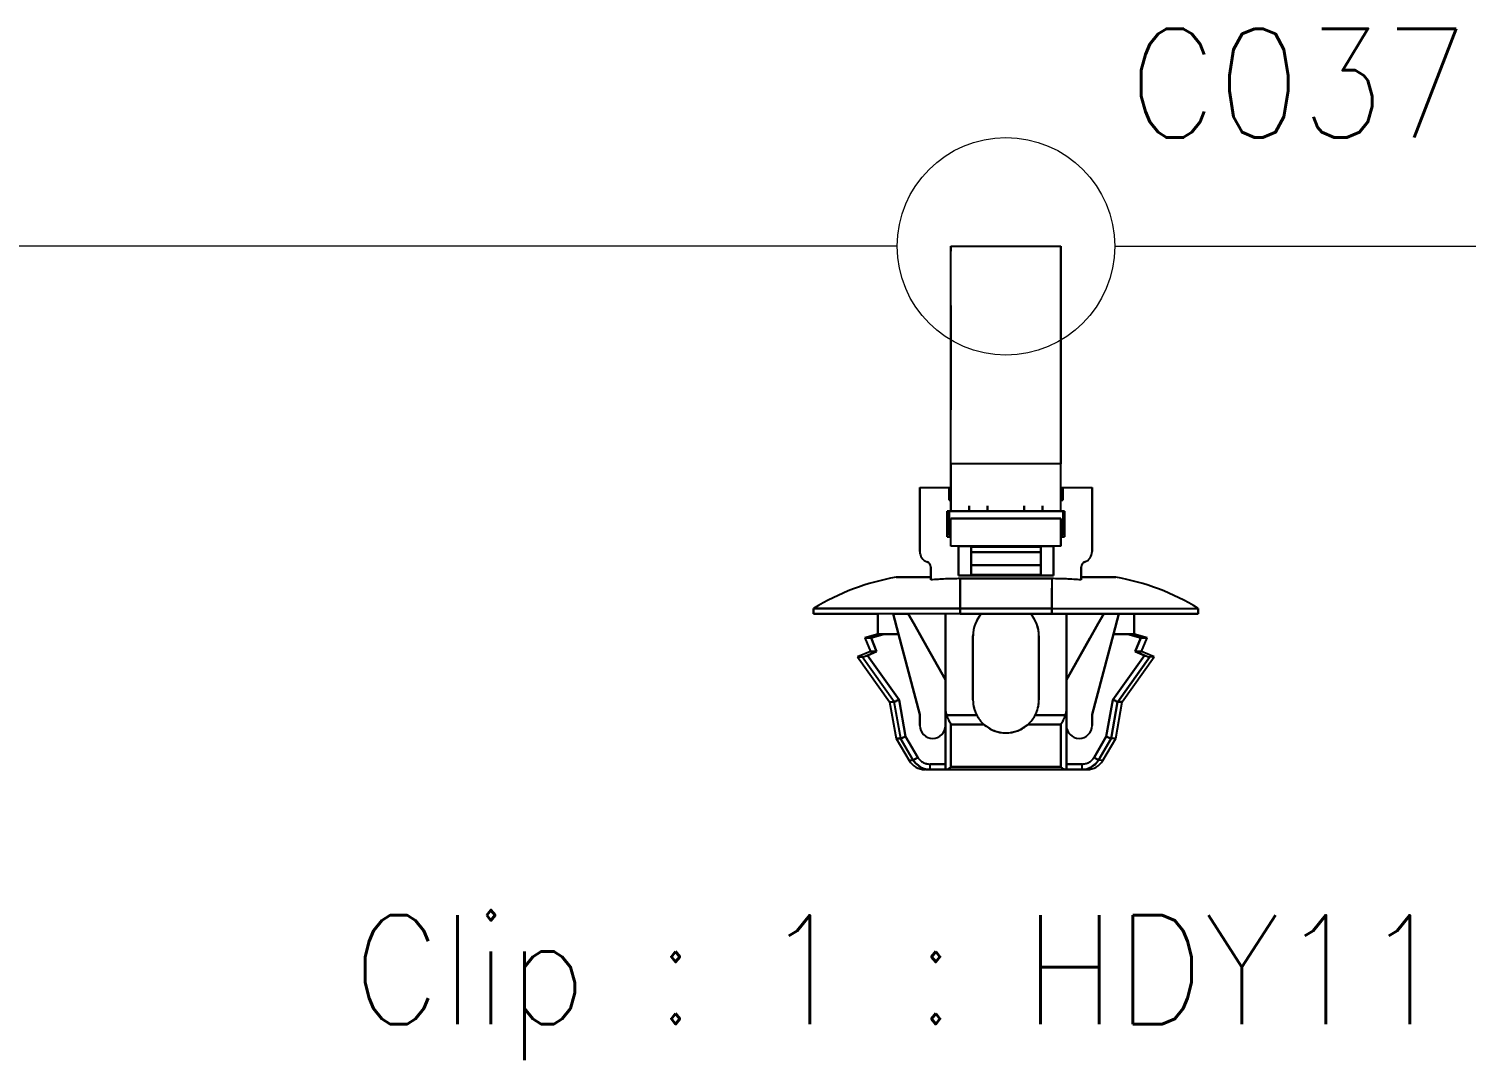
# Model space of a CAD drawing. Header units: inches. Extents: x 47316 to 59086, y 3141 to 11743.
# Drawn here: x 54244.15 to 54277.19, y 10113.9 to 10137.61 of the extents above; entities that cross this region are included whole.
import ezdxf

# ---------------------------------------------------------------- set-up
doc = ezdxf.new("R2010")
doc.units = ezdxf.units.IN
doc.header["$MEASUREMENT"] = 0
doc.styles.get("Standard").update_dxf_attribs({"font": ''})
doc.styles.get('Standard').set_extended_font_data('SimSun')
doc.linetypes.add('_VH_FELT_TAPE', pattern='A,0.4,-0.7,["FELT",Standard,S=0.3,R=0,X=-0.5,Y=-0.15],-0.7', length=1.8)

msp = doc.modelspace()

# ---------------------------------------------------------------- linework, layer by layer
at = {"color": 0, "linetype": '_VH_FELT_TAPE', "lineweight": 15, "ltscale": 5}
for p, q in [((54264.11, 10132.61), (54204.432, 10132.61)), ((54269.11, 10132.61), (54294.048, 10132.61))]:
    msp.add_line(p, q, dxfattribs=at)
at = {"color": 7, "ltscale": 0.378893}
msp.add_line((54265.347, 10127.61), (54265.347, 10132.61), dxfattribs=at)
at = {"color": 7, "ltscale": 0.15}
for p, q in [((54265.347, 10132.61), (54267.873, 10132.61)), ((54267.873, 10127.61), (54265.347, 10127.61)), ((54267.873, 10127.61), (54265.347, 10127.61)), ((54265.347, 10126.351), (54267.873, 10126.351)), ((54267.873, 10126.351), (54265.347, 10126.351)), ((54267.873, 10125.719), (54265.347, 10125.719)), ((54267.873, 10125.719), (54265.347, 10125.719)), ((54265.347, 10120.647), (54267.873, 10120.647)), ((54267.873, 10120.647), (54265.347, 10120.647))]:
    msp.add_line(p, q, dxfattribs=at)
at = {"color": 7, "ltscale": 0.0272}
msp.add_line((54265.347, 10132.496), (54265.347, 10132.61), dxfattribs=at)
at = {"color": 7, "ltscale": 0.37888}
msp.add_line((54265.347, 10127.61), (54265.347, 10132.61), dxfattribs=at)
at = {"color": 7, "ltscale": 0.027199}
msp.add_line((54265.347, 10132.61), (54265.347, 10132.497), dxfattribs=at)
at = {"color": 7, "ltscale": 0.378897}
msp.add_line((54267.873, 10132.61), (54267.873, 10127.61), dxfattribs=at)
at = {"color": 7, "ltscale": 0.215019}
msp.add_line((54267.873, 10129.173), (54267.873, 10132.61), dxfattribs=at)
at = {"color": 7, "ltscale": 0.315749}
msp.add_line((54267.873, 10132.61), (54267.873, 10128.042), dxfattribs=at)
at = {"color": 7, "ltscale": 0.378905}
msp.add_line((54267.873, 10127.61), (54267.873, 10132.61), dxfattribs=at)
at = {"color": 7, "ltscale": 0.315758}
msp.add_line((54267.873, 10132.61), (54267.873, 10128.042), dxfattribs=at)
at = {"color": 7, "ltscale": 0.179182}
msp.add_line((54267.873, 10129.345), (54267.873, 10132.362), dxfattribs=at)
at = {"color": 7, "ltscale": 0.142589}
msp.add_line((54265.347, 10131.251), (54265.347, 10128.849), dxfattribs=at)
at = {"color": 7, "ltscale": 0.142593}
msp.add_line((54265.347, 10128.849), (54265.347, 10131.25), dxfattribs=at)
at = {"color": 7, "ltscale": 0.026669}
for p, q in [((54267.873, 10129.345), (54267.873, 10128.896)), ((54267.873, 10128.896), (54267.873, 10129.345)), ((54267.873, 10129.173), (54267.873, 10128.724))]:
    msp.add_line(p, q, dxfattribs=at)
at = {"color": 7, "ltscale": 0.108633}
msp.add_line((54267.873, 10127.066), (54267.873, 10128.896), dxfattribs=at)
at = {"color": 7, "ltscale": 0.076392}
msp.add_line((54267.873, 10127.609), (54267.873, 10128.896), dxfattribs=at)
at = {"color": 7, "ltscale": 0.098454}
msp.add_line((54267.873, 10127.066), (54267.873, 10128.724), dxfattribs=at)
at = {"color": 7, "ltscale": 0.057913}
msp.add_line((54267.873, 10127.066), (54267.873, 10128.042), dxfattribs=at)
at = {"color": 7, "ltscale": 0.0644}
for p, q in [((54265.347, 10127.61), (54265.347, 10126.525)), ((54265.347, 10126.525), (54265.347, 10127.61)), ((54267.873, 10126.525), (54267.873, 10127.61)), ((54267.873, 10126.525), (54267.873, 10127.61))]:
    msp.add_line(p, q, dxfattribs=at)
at = {"color": 7, "ltscale": 0.039999}
for p, q in [((54264.632, 10127.066), (54265.305, 10127.066)), ((54264.632, 10127.066), (54265.305, 10127.066)), ((54267.915, 10127.066), (54268.589, 10127.066)), ((54267.915, 10127.066), (54268.589, 10127.066))]:
    msp.add_line(p, q, dxfattribs=at)
at = {"color": 7, "ltscale": 0.022501}
for p, q in [((54264.632, 10127.066), (54264.632, 10126.688)), ((54264.632, 10126.688), (54264.632, 10127.066)), ((54268.589, 10127.066), (54268.589, 10126.688)), ((54268.589, 10127.066), (54268.589, 10126.688))]:
    msp.add_line(p, q, dxfattribs=at)
at = {"color": 7, "ltscale": 0.0175}
for p, q in [((54265.305, 10127.066), (54265.305, 10126.772)), ((54265.305, 10126.772), (54265.305, 10127.066)), ((54267.915, 10127.066), (54267.915, 10126.772)), ((54267.915, 10127.066), (54267.915, 10126.772)), ((54267.915, 10126.772), (54267.915, 10127.066))]:
    msp.add_line(p, q, dxfattribs=at)
at = {"color": 7, "ltscale": 0.002499}
for p, q in [((54265.305, 10127.066), (54265.347, 10127.066)), ((54267.873, 10127.066), (54267.915, 10127.066)), ((54265.263, 10126.519), (54265.305, 10126.519)), ((54265.305, 10126.519), (54265.263, 10126.519)), ((54265.305, 10126.519), (54265.263, 10126.519)), ((54265.347, 10126.772), (54265.305, 10126.772)), ((54265.305, 10126.772), (54265.347, 10126.772)), ((54267.915, 10126.772), (54267.873, 10126.772)), ((54267.873, 10126.772), (54267.915, 10126.772)), ((54267.957, 10126.519), (54267.915, 10126.519)), ((54267.957, 10126.519), (54267.915, 10126.519)), ((54265.347, 10125.972), (54265.305, 10125.972)), ((54265.305, 10125.972), (54265.347, 10125.972)), ((54265.347, 10125.972), (54265.305, 10125.972)), ((54267.915, 10125.972), (54267.873, 10125.972)), ((54267.873, 10125.972), (54267.915, 10125.972)), ((54267.915, 10125.972), (54267.873, 10125.972))]:
    msp.add_line(p, q, dxfattribs=at)
at = {"color": 7, "ltscale": 2.6e-05}
for p, q in [((54265.305, 10127.066), (54265.305, 10127.066)), ((54267.915, 10127.066), (54267.915, 10127.066))]:
    msp.add_line(p, q, dxfattribs=at)
at = {"color": 7, "ltscale": 0.025}
for p, q in [((54268.589, 10126.645), (54268.589, 10127.066)), ((54265.768, 10126.525), (54266.189, 10126.525)), ((54265.768, 10126.525), (54266.189, 10126.525)), ((54267.031, 10126.525), (54267.452, 10126.525)), ((54267.031, 10126.525), (54267.452, 10126.525)), ((54267.031, 10126.519), (54267.452, 10126.519))]:
    msp.add_line(p, q, dxfattribs=at)
at = {"color": 7, "ltscale": 0.064999}
for p, q in [((54264.632, 10126.688), (54264.632, 10125.593)), ((54264.632, 10125.593), (54264.632, 10126.688)), ((54268.589, 10126.688), (54268.589, 10125.593)), ((54268.589, 10126.688), (54268.589, 10125.593))]:
    msp.add_line(p, q, dxfattribs=at)
at = {"color": 7, "ltscale": 0.035001}
for p, q in [((54265.263, 10125.93), (54265.263, 10126.519)), ((54265.263, 10125.93), (54265.263, 10126.519)), ((54265.263, 10126.519), (54265.263, 10125.93)), ((54267.957, 10126.519), (54267.957, 10125.93)), ((54267.957, 10125.93), (54267.957, 10126.519)), ((54267.663, 10124.162), (54267.663, 10124.751)), ((54267.663, 10124.162), (54267.663, 10124.751))]:
    msp.add_line(p, q, dxfattribs=at)
at = {"color": 7, "ltscale": 0.032501}
for p, q in [((54265.305, 10126.519), (54265.305, 10125.972)), ((54265.305, 10125.972), (54265.305, 10126.519)), ((54267.915, 10126.519), (54267.915, 10125.972)), ((54267.915, 10126.519), (54267.915, 10125.972))]:
    msp.add_line(p, q, dxfattribs=at)
at = {"color": 7, "ltscale": 0.154999}
for p, q in [((54267.915, 10126.519), (54265.305, 10126.519)), ((54265.305, 10126.519), (54267.915, 10126.519))]:
    msp.add_line(p, q, dxfattribs=at)
at = {"color": 7, "ltscale": 0.0075}
for p, q in [((54265.768, 10126.645), (54265.768, 10126.519)), ((54265.768, 10126.519), (54265.768, 10126.645)), ((54266.189, 10126.519), (54266.189, 10126.645)), ((54266.189, 10126.645), (54266.189, 10126.519)), ((54267.031, 10126.645), (54267.031, 10126.519)), ((54267.031, 10126.519), (54267.031, 10126.645)), ((54267.452, 10126.519), (54267.452, 10126.645)), ((54267.452, 10126.645), (54267.452, 10126.519)), ((54262.19, 10124.288), (54262.19, 10124.162)), ((54262.19, 10124.162), (54262.19, 10124.288)), ((54265.558, 10124.162), (54265.558, 10124.288)), ((54265.558, 10124.288), (54265.558, 10124.162)), ((54267.663, 10124.288), (54267.663, 10124.162)), ((54267.663, 10124.162), (54267.663, 10124.288)), ((54271.031, 10124.288), (54271.031, 10124.162)), ((54271.031, 10124.162), (54271.031, 10124.288)), ((54264.868, 10120.583), (54264.868, 10120.709)), ((54264.868, 10120.583), (54264.868, 10120.709)), ((54267.999, 10120.583), (54267.999, 10120.709)), ((54268.352, 10120.709), (54268.352, 10120.583)), ((54268.352, 10120.709), (54268.352, 10120.583))]:
    msp.add_line(p, q, dxfattribs=at)
at = {"color": 7, "ltscale": 0.000368}
msp.add_line((54265.768, 10126.525), (54265.768, 10126.519), dxfattribs=at)
at = {"color": 7, "ltscale": 0.023056}
msp.add_line((54265.801, 10126.519), (54266.189, 10126.519), dxfattribs=at)
at = {"color": 7, "ltscale": 0.000322}
msp.add_line((54267.031, 10126.519), (54267.031, 10126.525), dxfattribs=at)
at = {"color": 7, "ltscale": 0.021939}
msp.add_line((54267.915, 10126.519), (54267.915, 10126.15), dxfattribs=at)
at = {"color": 7, "ltscale": 0.000629}
msp.add_line((54267.947, 10126.519), (54267.957, 10126.519), dxfattribs=at)
at = {"color": 7, "ltscale": 0.0625}
msp.add_line((54268.589, 10125.593), (54268.589, 10126.645), dxfattribs=at)
at = {"color": 7, "ltscale": 0.0375}
for p, q in [((54265.347, 10125.719), (54265.347, 10126.351)), ((54265.347, 10125.719), (54265.347, 10126.351)), ((54267.873, 10126.351), (54267.873, 10125.719)), ((54267.873, 10125.719), (54267.873, 10126.351))]:
    msp.add_line(p, q, dxfattribs=at)
at = {"color": 7, "ltscale": 0.004999}
for p, q in [((54265.347, 10125.93), (54265.263, 10125.93)), ((54265.263, 10125.93), (54265.347, 10125.93)), ((54267.957, 10125.93), (54267.873, 10125.93)), ((54267.873, 10125.93), (54267.957, 10125.93))]:
    msp.add_line(p, q, dxfattribs=at)
at = {"color": 7, "ltscale": 0.002502}
msp.add_line((54267.873, 10125.93), (54267.873, 10125.972), dxfattribs=at)
at = {"color": 7, "ltscale": 0.010562}
msp.add_line((54267.915, 10125.972), (54267.915, 10126.15), dxfattribs=at)
at = {"color": 7, "ltscale": 0.040002}
for p, q in [((54265.516, 10125.046), (54265.516, 10125.719)), ((54265.516, 10125.046), (54265.516, 10125.719)), ((54265.516, 10125.719), (54265.516, 10125.046)), ((54267.705, 10125.719), (54267.705, 10125.046)), ((54267.705, 10125.046), (54267.705, 10125.719))]:
    msp.add_line(p, q, dxfattribs=at)
at = {"color": 7, "ltscale": 0.017502}
for p, q in [((54265.516, 10125.719), (54265.81, 10125.719)), ((54267.41, 10125.719), (54267.705, 10125.719))]:
    msp.add_line(p, q, dxfattribs=at)
at = {"color": 7, "ltscale": 0.00087}
for p, q in [((54265.81, 10125.705), (54265.81, 10125.719)), ((54265.81, 10125.719), (54265.81, 10125.705)), ((54267.41, 10125.705), (54267.41, 10125.719)), ((54267.41, 10125.719), (54267.41, 10125.705))]:
    msp.add_line(p, q, dxfattribs=at)
at = {"color": 7, "ltscale": 0.095001}
for p, q in [((54267.41, 10125.705), (54265.81, 10125.705)), ((54265.81, 10125.705), (54267.41, 10125.705)), ((54267.41, 10125.579), (54265.81, 10125.579)), ((54265.81, 10125.579), (54267.41, 10125.579)), ((54265.81, 10125.279), (54267.41, 10125.279)), ((54267.41, 10125.279), (54265.81, 10125.279)), ((54265.81, 10125.07), (54267.41, 10125.07))]:
    msp.add_line(p, q, dxfattribs=at)
at = {"color": 7, "ltscale": 0.007443}
for p, q in [((54265.81, 10125.579), (54265.81, 10125.705)), ((54265.81, 10125.705), (54265.81, 10125.579)), ((54267.41, 10125.579), (54267.41, 10125.705)), ((54267.41, 10125.705), (54267.41, 10125.579))]:
    msp.add_line(p, q, dxfattribs=at)
at = {"color": 7, "ltscale": 0.017839}
for p, q in [((54265.81, 10125.279), (54265.81, 10125.579)), ((54265.81, 10125.579), (54265.81, 10125.279)), ((54267.41, 10125.279), (54267.41, 10125.579)), ((54267.41, 10125.579), (54267.41, 10125.279))]:
    msp.add_line(p, q, dxfattribs=at)
at = {"color": 7, "ltscale": 0.023952}
msp.add_line((54267.41, 10125.316), (54267.41, 10125.719), dxfattribs=at)
at = {"color": 7, "ltscale": 0.017476}
for p, q in [((54264.884, 10125.236), (54264.884, 10124.941)), ((54268.336, 10125.236), (54268.336, 10124.941))]:
    msp.add_line(p, q, dxfattribs=at)
at = {"color": 7, "ltscale": 0.017471}
for p, q in [((54264.884, 10124.941), (54264.884, 10125.236)), ((54268.336, 10124.941), (54268.336, 10125.236))]:
    msp.add_line(p, q, dxfattribs=at)
at = {"color": 7, "ltscale": 0.012407}
for p, q in [((54265.81, 10125.07), (54265.81, 10125.279)), ((54267.41, 10125.07), (54267.41, 10125.279))]:
    msp.add_line(p, q, dxfattribs=at)
at = {"color": 7, "ltscale": 0.013841}
for p, q in [((54265.81, 10125.279), (54265.81, 10125.046)), ((54267.41, 10125.046), (54267.41, 10125.279))]:
    msp.add_line(p, q, dxfattribs=at)
at = {"color": 7, "ltscale": 0.014789}
msp.add_line((54267.41, 10125.295), (54267.41, 10125.046), dxfattribs=at)
at = {"color": 7, "ltscale": 0.013786}
msp.add_line((54268.336, 10125.004), (54268.336, 10125.236), dxfattribs=at)
at = {"color": 7, "ltscale": 0.047501}
for p, q in [((54264.884, 10125.004), (54264.084, 10125.004)), ((54264.084, 10125.004), (54264.884, 10125.004)), ((54269.136, 10125.004), (54268.336, 10125.004)), ((54268.336, 10125.004), (54269.136, 10125.004))]:
    msp.add_line(p, q, dxfattribs=at)
at = {"color": 7, "ltscale": 0.00369}
for p, q in [((54264.884, 10125.004), (54264.884, 10124.941)), ((54268.336, 10124.941), (54268.336, 10125.004))]:
    msp.add_line(p, q, dxfattribs=at)
at = {"color": 7, "ltscale": 0.129999}
for p, q in [((54267.705, 10125.046), (54265.516, 10125.046)), ((54265.516, 10125.046), (54267.705, 10125.046))]:
    msp.add_line(p, q, dxfattribs=at)
at = {"color": 7, "ltscale": 0.040569}
for p, q in [((54265.558, 10124.288), (54265.558, 10124.971)), ((54267.663, 10124.971), (54267.663, 10124.288))]:
    msp.add_line(p, q, dxfattribs=at)
at = {"color": 7, "ltscale": 0.125}
for p, q in [((54265.558, 10124.971), (54267.663, 10124.971)), ((54267.663, 10124.971), (54265.558, 10124.971)), ((54265.558, 10124.288), (54267.663, 10124.288)), ((54267.663, 10124.288), (54265.558, 10124.288)), ((54265.558, 10124.162), (54267.663, 10124.162)), ((54267.663, 10124.162), (54265.558, 10124.162))]:
    msp.add_line(p, q, dxfattribs=at)
at = {"color": 7, "ltscale": 0.040567}
for p, q in [((54265.558, 10124.971), (54265.558, 10124.288)), ((54267.663, 10124.971), (54267.663, 10124.288))]:
    msp.add_line(p, q, dxfattribs=at)
at = {"color": 7, "ltscale": 0.001447}
msp.add_line((54265.81, 10125.07), (54265.81, 10125.046), dxfattribs=at)
at = {"color": 7, "ltscale": 0.02751}
msp.add_line((54265.558, 10124.288), (54265.558, 10124.751), dxfattribs=at)
msp.add_line((54265.558, 10124.288), (54265.558, 10124.751), dxfattribs=at)
at = {"color": 7, "ltscale": 0.2}
for p, q in [((54262.19, 10124.288), (54265.558, 10124.288)), ((54265.558, 10124.288), (54262.19, 10124.288)), ((54267.663, 10124.288), (54271.031, 10124.288)), ((54267.663, 10124.288), (54271.031, 10124.288)), ((54265.558, 10124.162), (54262.19, 10124.162)), ((54265.558, 10124.162), (54262.19, 10124.162)), ((54267.663, 10124.162), (54271.031, 10124.162)), ((54271.031, 10124.162), (54267.663, 10124.162))]:
    msp.add_line(p, q, dxfattribs=at)
at = {"color": 7, "ltscale": 0.087396}
for p, q in [((54262.19, 10124.162), (54263.662, 10124.162)), ((54262.19, 10124.162), (54263.662, 10124.162)), ((54271.031, 10124.162), (54269.559, 10124.162))]:
    msp.add_line(p, q, dxfattribs=at)
at = {"color": 7, "ltscale": 0.027499}
for p, q in [((54263.663, 10123.698), (54263.663, 10124.162)), ((54263.663, 10124.162), (54263.663, 10123.698)), ((54269.557, 10123.698), (54269.557, 10124.162)), ((54269.557, 10124.162), (54269.557, 10123.698))]:
    msp.add_line(p, q, dxfattribs=at)
at = {"color": 7, "ltscale": 0.020602}
for p, q in [((54264.015, 10124.162), (54264.362, 10124.162)), ((54264.015, 10124.162), (54264.362, 10124.162)), ((54269.205, 10124.162), (54268.858, 10124.162))]:
    msp.add_line(p, q, dxfattribs=at)
at = {"color": 7, "ltscale": 0.028456}
for p, q in [((54264.139, 10123.698), (54264.015, 10124.162)), ((54264.015, 10124.162), (54264.139, 10123.698)), ((54269.082, 10123.698), (54269.205, 10124.162)), ((54269.205, 10124.162), (54269.082, 10123.698))]:
    msp.add_line(p, q, dxfattribs=at)
at = {"color": 7, "ltscale": 0.015242}
for p, q in [((54264.491, 10123.938), (54264.365, 10124.162)), ((54268.856, 10124.162), (54268.73, 10123.938))]:
    msp.add_line(p, q, dxfattribs=at)
at = {"color": 7, "ltscale": 0.015215}
msp.add_line((54264.365, 10124.162), (54264.491, 10123.939), dxfattribs=at)
at = {"color": 7, "ltscale": 0.02701}
msp.add_line((54264.491, 10123.939), (54264.714, 10123.543), dxfattribs=at)
at = {"color": 7, "ltscale": 0.026985}
for p, q in [((54264.714, 10123.543), (54264.491, 10123.938)), ((54268.73, 10123.938), (54268.506, 10123.543))]:
    msp.add_line(p, q, dxfattribs=at)
at = {"color": 7, "ltscale": 0.089999}
for p, q in [((54265.221, 10122.646), (54265.221, 10124.162)), ((54265.221, 10124.162), (54265.221, 10122.646)), ((54267.999, 10124.162), (54267.999, 10122.646)), ((54267.999, 10122.646), (54267.999, 10124.162))]:
    msp.add_line(p, q, dxfattribs=at)
at = {"color": 7, "ltscale": 0.02697}
msp.add_line((54268.506, 10123.543), (54268.729, 10123.938), dxfattribs=at)
at = {"color": 7, "ltscale": 0.015289}
msp.add_line((54268.729, 10123.938), (54268.856, 10124.162), dxfattribs=at)
at = {"color": 7, "ltscale": 0.020749}
msp.add_line((54268.856, 10124.162), (54269.205, 10124.162), dxfattribs=at)
at = {"color": 7, "ltscale": 0.0875}
for p, q in [((54269.557, 10124.162), (54271.031, 10124.162)), ((54265.852, 10123.656), (54265.852, 10122.183)), ((54265.852, 10122.183), (54265.852, 10123.656)), ((54265.852, 10122.183), (54265.852, 10123.656)), ((54267.368, 10122.183), (54267.368, 10123.656)), ((54267.368, 10123.656), (54267.368, 10122.183))]:
    msp.add_line(p, q, dxfattribs=at)
at = {"color": 7, "ltscale": 0.018174}
msp.add_line((54263.663, 10123.698), (54263.369, 10123.614), dxfattribs=at)
at = {"color": 7, "ltscale": 0.000925}
msp.add_line((54263.369, 10123.614), (54263.384, 10123.614), dxfattribs=at)
at = {"color": 7, "ltscale": 0.020195}
for p, q in [((54263.369, 10123.614), (54263.495, 10123.299)), ((54263.511, 10123.614), (54263.637, 10123.299)), ((54263.637, 10123.299), (54263.511, 10123.614)), ((54269.71, 10123.614), (54269.583, 10123.299)), ((54269.583, 10123.299), (54269.71, 10123.614)), ((54269.725, 10123.299), (54269.852, 10123.614))]:
    msp.add_line(p, q, dxfattribs=at)
at = {"color": 7, "ltscale": 0.000912}
for p, q in [((54263.384, 10123.614), (54263.369, 10123.614)), ((54269.725, 10123.299), (54269.71, 10123.299))]:
    msp.add_line(p, q, dxfattribs=at)
at = {"color": 7, "ltscale": 0.002823}
msp.add_line((54263.384, 10123.614), (54263.432, 10123.614), dxfattribs=at)
at = {"color": 7, "ltscale": 0.00282}
for p, q in [((54263.432, 10123.614), (54263.384, 10123.614)), ((54269.71, 10123.299), (54269.662, 10123.299))]:
    msp.add_line(p, q, dxfattribs=at)
at = {"color": 7, "ltscale": 0.004681}
for p, q in [((54263.432, 10123.614), (54263.511, 10123.614)), ((54263.511, 10123.614), (54263.432, 10123.614))]:
    msp.add_line(p, q, dxfattribs=at)
at = {"color": 7, "ltscale": 0.018199}
for p, q in [((54263.805, 10123.698), (54263.511, 10123.614)), ((54263.511, 10123.614), (54263.805, 10123.698)), ((54269.415, 10123.698), (54269.71, 10123.614)), ((54269.71, 10123.614), (54269.415, 10123.698))]:
    msp.add_line(p, q, dxfattribs=at)
at = {"color": 7, "ltscale": 0.00033}
for p, q in [((54263.669, 10123.698), (54263.663, 10123.698)), ((54269.557, 10123.698), (54269.552, 10123.698)), ((54263.495, 10123.299), (54263.501, 10123.299))]:
    msp.add_line(p, q, dxfattribs=at)
at = {"color": 7, "ltscale": 0.008441}
for p, q in [((54263.663, 10123.698), (54263.805, 10123.698)), ((54263.805, 10123.698), (54263.663, 10123.698)), ((54263.495, 10123.298), (54263.637, 10123.299))]:
    msp.add_line(p, q, dxfattribs=at)
at = {"color": 7, "ltscale": 0.008432}
msp.add_line((54263.805, 10123.698), (54263.663, 10123.698), dxfattribs=at)
at = {"color": 7, "ltscale": 0.000342}
for p, q in [((54263.663, 10123.698), (54263.669, 10123.698)), ((54269.551, 10123.698), (54269.557, 10123.698))]:
    msp.add_line(p, q, dxfattribs=at)
at = {"color": 7, "ltscale": 0.000286}
for p, q in [((54263.664, 10123.697), (54263.669, 10123.698)), ((54263.669, 10123.698), (54263.664, 10123.697))]:
    msp.add_line(p, q, dxfattribs=at)
at = {"color": 7, "ltscale": 0.002209}
msp.add_line((54263.706, 10123.698), (54263.669, 10123.698), dxfattribs=at)
at = {"color": 7, "ltscale": 0.003674}
for p, q in [((54263.669, 10123.698), (54263.731, 10123.698)), ((54269.49, 10123.698), (54269.551, 10123.698))]:
    msp.add_line(p, q, dxfattribs=at)
at = {"color": 7, "ltscale": 0.00434}
msp.add_line((54263.731, 10123.698), (54263.804, 10123.698), dxfattribs=at)
at = {"color": 7, "ltscale": 0.019785}
for p, q in [((54264.139, 10123.698), (54263.805, 10123.698)), ((54263.805, 10123.698), (54264.139, 10123.698)), ((54269.082, 10123.698), (54269.415, 10123.698)), ((54269.415, 10123.698), (54269.082, 10123.698))]:
    msp.add_line(p, q, dxfattribs=at)
at = {"color": 7, "ltscale": 0.11383}
for p, q in [((54264.632, 10121.846), (54264.139, 10123.698)), ((54264.139, 10123.698), (54264.632, 10121.846)), ((54268.589, 10121.846), (54269.082, 10123.698)), ((54269.082, 10123.698), (54268.589, 10121.846))]:
    msp.add_line(p, q, dxfattribs=at)
at = {"color": 7, "ltscale": 0.064963}
msp.add_line((54264.683, 10123.599), (54265.221, 10122.646), dxfattribs=at)
at = {"color": 7, "ltscale": 0.061156}
for p, q in [((54265.221, 10122.646), (54264.714, 10123.543)), ((54268.506, 10123.543), (54267.999, 10122.646))]:
    msp.add_line(p, q, dxfattribs=at)
at = {"color": 7, "ltscale": 0.061161}
msp.add_line((54264.714, 10123.543), (54265.221, 10122.646), dxfattribs=at)
at = {"color": 7, "ltscale": 0.065039}
msp.add_line((54267.999, 10122.646), (54268.538, 10123.6), dxfattribs=at)
at = {"color": 7, "ltscale": 0.06116}
msp.add_line((54267.999, 10122.646), (54268.506, 10123.543), dxfattribs=at)
at = {"color": 7, "ltscale": 0.006299}
msp.add_line((54269.415, 10123.698), (54269.521, 10123.698), dxfattribs=at)
at = {"color": 7, "ltscale": 0.006305}
msp.add_line((54269.521, 10123.698), (54269.415, 10123.698), dxfattribs=at)
at = {"color": 7, "ltscale": 0.00329}
msp.add_line((54269.434, 10123.698), (54269.49, 10123.698), dxfattribs=at)
at = {"color": 7, "ltscale": 0.006641}
msp.add_line((54269.557, 10123.698), (54269.445, 10123.698), dxfattribs=at)
at = {"color": 7, "ltscale": 0.001825}
msp.add_line((54269.552, 10123.698), (54269.521, 10123.698), dxfattribs=at)
at = {"color": 7, "ltscale": 0.002142}
msp.add_line((54269.521, 10123.698), (54269.557, 10123.698), dxfattribs=at)
at = {"color": 7, "ltscale": 0.002136}
msp.add_line((54269.557, 10123.698), (54269.521, 10123.698), dxfattribs=at)
at = {"color": 7, "ltscale": 0.018183}
msp.add_line((54269.852, 10123.614), (54269.557, 10123.698), dxfattribs=at)
at = {"color": 7, "ltscale": 0.008438}
msp.add_line((54269.852, 10123.614), (54269.709, 10123.614), dxfattribs=at)
at = {"color": 7, "ltscale": 0.008429}
for p, q in [((54269.71, 10123.614), (54269.852, 10123.614)), ((54263.637, 10123.299), (54263.495, 10123.299))]:
    msp.add_line(p, q, dxfattribs=at)
at = {"color": 7, "ltscale": 0.002185}
msp.add_line((54269.782, 10123.614), (54269.819, 10123.614), dxfattribs=at)
at = {"color": 7, "ltscale": 0.019025}
msp.add_line((54263.495, 10123.298), (54263.2, 10123.172), dxfattribs=at)
at = {"color": 7, "ltscale": 0.013619}
for p, q in [((54263.637, 10123.299), (54263.426, 10123.208)), ((54263.426, 10123.208), (54263.637, 10123.299)), ((54269.583, 10123.299), (54269.794, 10123.208)), ((54269.794, 10123.208), (54269.583, 10123.299))]:
    msp.add_line(p, q, dxfattribs=at)
at = {"color": 7, "ltscale": 0.074459}
for p, q in [((54263.426, 10123.208), (54264.155, 10122.188)), ((54264.155, 10122.188), (54263.426, 10123.208)), ((54269.794, 10123.208), (54269.065, 10122.188)), ((54269.065, 10122.188), (54269.794, 10123.208))]:
    msp.add_line(p, q, dxfattribs=at)
at = {"color": 7, "ltscale": 0.000327}
msp.add_line((54263.5, 10123.298), (54263.495, 10123.298), dxfattribs=at)
at = {"color": 7, "ltscale": 0.001593}
msp.add_line((54263.527, 10123.298), (54263.5, 10123.298), dxfattribs=at)
at = {"color": 7, "ltscale": 0.003809}
msp.add_line((54263.501, 10123.299), (54263.565, 10123.299), dxfattribs=at)
at = {"color": 7, "ltscale": 0.004291}
msp.add_line((54263.565, 10123.299), (54263.637, 10123.299), dxfattribs=at)
at = {"color": 7, "ltscale": 0.040697}
msp.add_line((54267.999, 10122.803), (54267.999, 10123.488), dxfattribs=at)
at = {"color": 7, "ltscale": 0.040701}
msp.add_line((54267.999, 10123.488), (54267.999, 10122.803), dxfattribs=at)
at = {"color": 7, "ltscale": 0.004715}
msp.add_line((54269.583, 10123.299), (54269.663, 10123.298), dxfattribs=at)
at = {"color": 7, "ltscale": 0.004687}
msp.add_line((54269.662, 10123.299), (54269.583, 10123.299), dxfattribs=at)
at = {"color": 7, "ltscale": 0.002832}
msp.add_line((54269.663, 10123.298), (54269.71, 10123.298), dxfattribs=at)
at = {"color": 7, "ltscale": 0.002869}
msp.add_line((54269.671, 10123.299), (54269.72, 10123.299), dxfattribs=at)
at = {"color": 7, "ltscale": 0.002856}
msp.add_line((54269.72, 10123.298), (54269.672, 10123.298), dxfattribs=at)
at = {"color": 7, "ltscale": 0.0009}
msp.add_line((54269.71, 10123.298), (54269.726, 10123.298), dxfattribs=at)
at = {"color": 7, "ltscale": 0.019}
msp.add_line((54270.02, 10123.172), (54269.726, 10123.298), dxfattribs=at)
at = {"color": 7, "ltscale": 0.006177}
msp.add_line((54263.304, 10123.172), (54263.2, 10123.172), dxfattribs=at)
at = {"color": 7, "ltscale": 0.006165}
for p, q in [((54263.2, 10123.172), (54263.304, 10123.172)), ((54263.937, 10122.141), (54264.041, 10122.141)), ((54263.937, 10122.141), (54264.041, 10122.141))]:
    msp.add_line(p, q, dxfattribs=at)
at = {"color": 7, "ltscale": 0.075271}
for p, q in [((54263.2, 10123.172), (54263.937, 10122.141)), ((54264.041, 10122.141), (54263.304, 10123.172)), ((54269.916, 10123.172), (54269.179, 10122.141)), ((54269.179, 10122.141), (54269.916, 10123.172)), ((54269.283, 10122.141), (54270.02, 10123.172))]:
    msp.add_line(p, q, dxfattribs=at)
at = {"color": 7, "ltscale": 0.075264}
msp.add_line((54264.041, 10122.141), (54263.304, 10123.172), dxfattribs=at)
at = {"color": 7, "ltscale": 0.005249}
msp.add_line((54270.004, 10123.172), (54269.915, 10123.172), dxfattribs=at)
at = {"color": 7, "ltscale": 0.005222}
msp.add_line((54270.004, 10123.172), (54269.916, 10123.172), dxfattribs=at)
at = {"color": 7, "ltscale": 0.000903}
msp.add_line((54270.019, 10123.172), (54270.004, 10123.172), dxfattribs=at)
at = {"color": 7, "ltscale": 0.000916}
msp.add_line((54270.019, 10123.172), (54270.004, 10123.172), dxfattribs=at)
at = {"color": 7, "ltscale": 4.3e-05}
msp.add_line((54270.02, 10123.172), (54270.019, 10123.172), dxfattribs=at)
at = {"color": 7, "ltscale": 4.9e-05}
msp.add_line((54270.02, 10123.172), (54270.019, 10123.172), dxfattribs=at)
at = {"color": 7, "ltscale": 0.039936}
for p, q in [((54265.221, 10121.973), (54265.221, 10122.646)), ((54265.221, 10122.646), (54265.221, 10121.973)), ((54267.999, 10122.646), (54267.999, 10121.973)), ((54267.999, 10121.973), (54267.999, 10122.646))]:
    msp.add_line(p, q, dxfattribs=at)
at = {"color": 7, "ltscale": 0.048712}
msp.add_line((54267.999, 10121.826), (54267.999, 10122.646), dxfattribs=at)
at = {"color": 7, "ltscale": 0.05076}
for p, q in [((54263.937, 10122.141), (54264.085, 10121.299)), ((54269.136, 10121.299), (54269.283, 10122.141))]:
    msp.add_line(p, q, dxfattribs=at)
at = {"color": 7, "ltscale": 0.050769}
msp.add_line((54264.191, 10121.299), (54264.041, 10122.141), dxfattribs=at)
at = {"color": 7, "ltscale": 0.002621}
for p, q in [((54264.085, 10122.158), (54264.044, 10122.141)), ((54264.044, 10122.141), (54264.085, 10122.158)), ((54269.176, 10122.141), (54269.136, 10122.158)), ((54269.136, 10122.158), (54269.176, 10122.141))]:
    msp.add_line(p, q, dxfattribs=at)
at = {"color": 7, "ltscale": 0.050773}
for p, q in [((54264.191, 10121.299), (54264.044, 10122.141)), ((54269.176, 10122.141), (54269.029, 10121.299)), ((54269.029, 10121.299), (54269.176, 10122.141))]:
    msp.add_line(p, q, dxfattribs=at)
at = {"color": 7, "ltscale": 0.000205}
for p, q in [((54264.088, 10122.16), (54264.085, 10122.158)), ((54264.085, 10122.158), (54264.088, 10122.16)), ((54269.136, 10122.158), (54269.132, 10122.16)), ((54269.132, 10122.16), (54269.136, 10122.158))]:
    msp.add_line(p, q, dxfattribs=at)
at = {"color": 7, "ltscale": 0.004321}
for p, q in [((54264.155, 10122.188), (54264.088, 10122.16)), ((54264.088, 10122.16), (54264.155, 10122.188)), ((54269.132, 10122.16), (54269.065, 10122.188)), ((54269.065, 10122.188), (54269.132, 10122.16))]:
    msp.add_line(p, q, dxfattribs=at)
at = {"color": 7, "ltscale": 0.051095}
for p, q in [((54264.155, 10122.188), (54264.303, 10121.34)), ((54264.303, 10121.34), (54264.155, 10122.188)), ((54269.065, 10122.188), (54268.917, 10121.34)), ((54268.917, 10121.34), (54269.065, 10122.188))]:
    msp.add_line(p, q, dxfattribs=at)
at = {"color": 7, "ltscale": 0.082565}
for p, q in [((54265.221, 10121.973), (54265.221, 10120.583)), ((54265.221, 10120.583), (54265.221, 10121.973)), ((54267.999, 10120.583), (54267.999, 10121.973)), ((54267.999, 10121.973), (54267.999, 10120.583))]:
    msp.add_line(p, q, dxfattribs=at)
at = {"color": 7, "ltscale": 0.006168}
for p, q in [((54269.179, 10122.141), (54269.283, 10122.141)), ((54269.283, 10122.141), (54269.179, 10122.141))]:
    msp.add_line(p, q, dxfattribs=at)
at = {"color": 7, "ltscale": 0.014999}
for p, q in [((54264.632, 10121.594), (54264.632, 10121.846)), ((54264.632, 10121.594), (54264.632, 10121.846)), ((54264.632, 10121.846), (54264.632, 10121.594)), ((54268.589, 10121.594), (54268.589, 10121.846)), ((54268.589, 10121.846), (54268.589, 10121.594))]:
    msp.add_line(p, q, dxfattribs=at)
at = {"color": 7, "ltscale": 0.041339}
for p, q in [((54265.939, 10121.832), (54265.242, 10121.832)), ((54265.242, 10121.832), (54265.939, 10121.832)), ((54267.978, 10121.832), (54267.282, 10121.832)), ((54267.282, 10121.832), (54267.978, 10121.832))]:
    msp.add_line(p, q, dxfattribs=at)
at = {"color": 7, "ltscale": 0.002635}
for p, q in [((54265.242, 10121.832), (54265.258, 10121.79)), ((54267.962, 10121.79), (54267.978, 10121.832))]:
    msp.add_line(p, q, dxfattribs=at)
at = {"color": 7, "ltscale": 0.002634}
for p, q in [((54265.258, 10121.791), (54265.242, 10121.832)), ((54267.978, 10121.832), (54267.962, 10121.791))]:
    msp.add_line(p, q, dxfattribs=at)
at = {"color": 7, "ltscale": 0.057954}
for p, q in [((54265.347, 10120.647), (54265.347, 10121.622)), ((54265.347, 10121.622), (54265.347, 10120.647)), ((54267.873, 10121.622), (54267.873, 10120.647)), ((54267.873, 10120.647), (54267.873, 10121.622))]:
    msp.add_line(p, q, dxfattribs=at)
at = {"color": 7, "ltscale": 0.044711}
for p, q in [((54265.347, 10121.622), (54266.1, 10121.622)), ((54266.1, 10121.622), (54265.347, 10121.622)), ((54267.12, 10121.622), (54267.873, 10121.622)), ((54267.873, 10121.622), (54267.12, 10121.622))]:
    msp.add_line(p, q, dxfattribs=at)
at = {"color": 7, "ltscale": 0.000598}
msp.add_line((54266.1, 10121.622), (54266.093, 10121.629), dxfattribs=at)
at = {"color": 7, "ltscale": 0.001863}
msp.add_line((54267.142, 10121.643), (54267.119, 10121.622), dxfattribs=at)
at = {"color": 7, "ltscale": 0.000505}
msp.add_line((54267.12, 10121.622), (54267.126, 10121.628), dxfattribs=at)
at = {"color": 7, "ltscale": 0.008279}
msp.add_line((54267.999, 10121.686), (54267.999, 10121.826), dxfattribs=at)
at = {"color": 7, "ltscale": 0.005516}
msp.add_line((54267.999, 10121.593), (54267.999, 10121.686), dxfattribs=at)
at = {"color": 7, "ltscale": 0.052501}
msp.add_line((54267.999, 10120.709), (54267.999, 10121.594), dxfattribs=at)
at = {"color": 7, "ltscale": 0.006219}
msp.add_line((54264.189, 10121.299), (54264.085, 10121.299), dxfattribs=at)
at = {"color": 7, "ltscale": 0.006223}
for p, q in [((54264.085, 10121.299), (54264.189, 10121.299)), ((54269.136, 10121.299), (54269.031, 10121.299)), ((54269.136, 10121.299), (54269.031, 10121.299))]:
    msp.add_line(p, q, dxfattribs=at)
at = {"color": 7, "ltscale": 0.034946}
for p, q in [((54264.085, 10121.299), (54264.383, 10120.792)), ((54268.838, 10120.792), (54269.136, 10121.299))]:
    msp.add_line(p, q, dxfattribs=at)
at = {"color": 7, "ltscale": 0.000128}
for p, q in [((54264.189, 10121.299), (54264.191, 10121.299)), ((54264.191, 10121.299), (54264.189, 10121.299)), ((54269.029, 10121.299), (54269.031, 10121.299))]:
    msp.add_line(p, q, dxfattribs=at)
at = {"color": 7, "ltscale": 0.034208}
for p, q in [((54264.481, 10120.802), (54264.189, 10121.299)), ((54268.739, 10120.802), (54269.031, 10121.299))]:
    msp.add_line(p, q, dxfattribs=at)
at = {"color": 7, "ltscale": 0.002806}
for p, q in [((54264.236, 10121.316), (54264.191, 10121.299)), ((54269.029, 10121.299), (54268.985, 10121.316))]:
    msp.add_line(p, q, dxfattribs=at)
at = {"color": 7, "ltscale": 0.00266}
for p, q in [((54264.191, 10121.299), (54264.234, 10121.314)), ((54268.987, 10121.314), (54269.029, 10121.299))]:
    msp.add_line(p, q, dxfattribs=at)
at = {"color": 7, "ltscale": 0.034163}
for p, q in [((54264.481, 10120.802), (54264.191, 10121.299)), ((54269.029, 10121.299), (54268.739, 10120.802))]:
    msp.add_line(p, q, dxfattribs=at)
at = {"color": 7, "ltscale": 0.004276}
for p, q in [((54264.236, 10121.315), (54264.303, 10121.34)), ((54264.303, 10121.34), (54264.236, 10121.316)), ((54268.985, 10121.316), (54268.917, 10121.34)), ((54268.917, 10121.34), (54268.985, 10121.315))]:
    msp.add_line(p, q, dxfattribs=at)
at = {"color": 7, "ltscale": 0.0329}
for p, q in [((54264.303, 10121.34), (54264.584, 10120.863)), ((54264.584, 10120.863), (54264.303, 10121.34)), ((54268.917, 10121.34), (54268.636, 10120.863)), ((54268.636, 10120.863), (54268.917, 10121.34))]:
    msp.add_line(p, q, dxfattribs=at)
at = {"color": 7, "ltscale": 0.00587}
msp.add_line((54264.383, 10120.791), (54264.481, 10120.802), dxfattribs=at)
at = {"color": 7, "ltscale": 0.005865}
for p, q in [((54264.481, 10120.802), (54264.383, 10120.791)), ((54268.837, 10120.791), (54268.739, 10120.802))]:
    msp.add_line(p, q, dxfattribs=at)
at = {"color": 7, "ltscale": 0.007092}
for p, q in [((54264.481, 10120.802), (54264.584, 10120.863)), ((54264.584, 10120.863), (54264.481, 10120.802)), ((54268.636, 10120.863), (54268.739, 10120.802)), ((54268.739, 10120.802), (54268.636, 10120.863))]:
    msp.add_line(p, q, dxfattribs=at)
at = {"color": 7, "ltscale": 0.007248}
msp.add_line((54264.868, 10120.583), (54264.746, 10120.583), dxfattribs=at)
at = {"color": 7, "ltscale": 0.001605}
msp.add_line((54264.78, 10120.583), (54264.753, 10120.583), dxfattribs=at)
at = {"color": 7, "ltscale": 0.006183}
msp.add_line((54264.764, 10120.583), (54264.868, 10120.583), dxfattribs=at)
at = {"color": 7, "ltscale": 0.004422}
msp.add_line((54264.868, 10120.583), (54264.794, 10120.583), dxfattribs=at)
at = {"color": 7, "ltscale": 0.012915}
msp.add_line((54264.794, 10120.583), (54265.011, 10120.583), dxfattribs=at)
at = {"color": 7, "ltscale": 0.020941}
for p, q in [((54264.868, 10120.709), (54265.221, 10120.709)), ((54265.221, 10120.709), (54264.868, 10120.709)), ((54264.868, 10120.583), (54265.221, 10120.583)), ((54265.221, 10120.583), (54264.868, 10120.583)), ((54268.352, 10120.709), (54267.999, 10120.709)), ((54267.999, 10120.709), (54268.352, 10120.709)), ((54267.999, 10120.583), (54268.352, 10120.583)), ((54268.352, 10120.583), (54267.999, 10120.583))]:
    msp.add_line(p, q, dxfattribs=at)
at = {"color": 7, "ltscale": 0.012512}
for p, q in [((54265.011, 10120.583), (54265.222, 10120.583)), ((54267.999, 10120.583), (54268.209, 10120.583))]:
    msp.add_line(p, q, dxfattribs=at)
at = {"color": 7, "ltscale": 0.000995}
for p, q in [((54265.221, 10120.583), (54265.238, 10120.583)), ((54265.238, 10120.583), (54265.221, 10120.583)), ((54267.983, 10120.583), (54267.999, 10120.583)), ((54267.999, 10120.583), (54267.983, 10120.583))]:
    msp.add_line(p, q, dxfattribs=at)
at = {"color": 7, "ltscale": 0.000399}
msp.add_line((54265.243, 10120.584), (54265.236, 10120.583), dxfattribs=at)
at = {"color": 7, "ltscale": 0.163214}
msp.add_line((54265.236, 10120.583), (54267.984, 10120.583), dxfattribs=at)
at = {"color": 7, "ltscale": 0.163013}
msp.add_line((54267.983, 10120.583), (54265.238, 10120.583), dxfattribs=at)
at = {"color": 7, "ltscale": 0.015717}
msp.add_line((54268.474, 10120.583), (54268.209, 10120.583), dxfattribs=at)
at = {"color": 7, "ltscale": 0.015729}
msp.add_line((54268.209, 10120.583), (54268.474, 10120.583), dxfattribs=at)
at = {"color": 7, "ltscale": 0.005864}
msp.add_line((54268.837, 10120.791), (54268.739, 10120.802), dxfattribs=at)
at = {"color": 7}
for points in [[(54266.1, 10121.622), (54266.251, 10121.516), (54266.337, 10121.476)], [(54266.884, 10121.476), (54266.97, 10121.516), (54267.12, 10121.622)], [(54264.481, 10120.802), (54264.553, 10120.711), (54264.646, 10120.642), (54264.753, 10120.598), (54264.868, 10120.583)], [(54264.481, 10120.802), (54264.538, 10120.726), (54264.609, 10120.664), (54264.712, 10120.611), (54264.868, 10120.583)], [(54268.352, 10120.583), (54268.468, 10120.599), (54268.576, 10120.643), (54268.668, 10120.711), (54268.739, 10120.802)], [(54268.352, 10120.583), (54268.466, 10120.598), (54268.573, 10120.64), (54268.65, 10120.694), (54268.739, 10120.802)]]:
    msp.add_lwpolyline(points, dxfattribs=at)
at = {"color": 0, "linetype": 'Continuous', "lineweight": 15}
msp.add_circle((54266.61, 10132.61), 2.5, dxfattribs=at)
at = {"color": 7}
for centre, radius, start, end in [((54264.884, 10125.593), 0.253, 180, 250.5288), ((54264.884, 10125.593), 0.253, 179.9994, 250.5293), ((54268.336, 10125.593), 0.253, 289.4707, 0.0006), ((54268.336, 10125.593), 0.253, 289.4712, 0), ((54268.336, 10125.593), 0.253, 289.4706, 0.0006), ((54264.758, 10125.235), 0.127, 42.2692, 70.4569), ((54264.757, 10125.235), 0.127, 0.3156, 70.2132), ((54264.758, 10125.236), 0.126, 0.0191, 70.5093), ((54268.464, 10125.235), 0.127, 109.7868, 179.6844), ((54268.463, 10125.236), 0.126, 109.4903, 179.9805), ((54268.463, 10125.235), 0.127, 109.5447, 122.9575), ((54265.043, 10119.599), 5.489, 100.0643, 121.3266), ((54265.043, 10119.599), 5.489, 100.0643, 121.3266), ((54265.537, 10117.619), 7.352, 92.4656, 95.098), ((54265.698, 10115.295), 9.681, 92.8258, 94.8248), ((54265.557, 10117.241), 7.73, 89.9937, 92.4893), ((54265.595, 10115.094), 9.877, 90.2174, 92.1704), ((54267.625, 10115.094), 9.877, 87.8296, 89.7826), ((54267.664, 10117.24), 7.731, 87.5108, 90.0061), ((54267.625, 10115.094), 9.877, 87.8296, 89.7826), ((54267.683, 10117.62), 7.351, 84.9018, 87.5345), ((54267.522, 10115.295), 9.681, 85.1752, 87.1742), ((54268.177, 10119.599), 5.489, 58.6734, 79.9357), ((54266.61, 10123.657), 0.757, 138.1918, 180.0256), ((54266.621, 10123.652), 0.769, 138.4852, 179.6729), ((54266.608, 10123.657), 0.756, 138.1546, 162.2965), ((54266.611, 10123.657), 0.757, 359.9756, 41.8187), ((54266.599, 10123.652), 0.769, 0.3271, 41.5148), ((54266.605, 10123.656), 0.763, 0.0484, 17.9134), ((54263.174, 10123.791), 0.635, 286.4827, 293.4454), ((54263.163, 10123.819), 0.665, 286.641, 293.285), ((54270.057, 10123.819), 0.665, 246.7164, 253.3657), ((54270.046, 10123.789), 0.633, 246.5477, 253.542), ((54263.289, 10123.374), 0.203, 274.3892, 288.6183), ((54263.288, 10123.378), 0.206, 274.4416, 288.4778), ((54269.932, 10123.377), 0.205, 251.5163, 265.58), ((54269.932, 10123.375), 0.204, 251.369, 265.482), ((54265.697, 10121.973), 0.476, 179.9621, 197.2519), ((54265.674, 10121.969), 0.453, 179.4607, 197.6335), ((54266.61, 10122.183), 0.758, 180.0004, 207.5793), ((54266.61, 10122.183), 0.758, 180.0002, 194.4836), ((54266.615, 10122.184), 0.763, 180.0482, 194.6082), ((54266.616, 10122.184), 0.764, 180.056, 195.2681), ((54266.616, 10122.186), 0.764, 180.2495, 207.6029), ((54266.604, 10122.186), 0.764, 332.3971, 359.7505), ((54266.61, 10122.183), 0.758, 332.4207, 359.9996), ((54266.605, 10122.184), 0.763, 345.6092, 359.9512), ((54267.524, 10121.973), 0.476, 342.7481, 0.0379), ((54267.547, 10121.969), 0.453, 342.3635, 0.543), ((54264.926, 10121.594), 0.295, 180.0245, 359.9755), ((54264.926, 10121.594), 0.295, 180.0079, 359.9921), ((54266.083, 10122.133), 0.894, 202.5464, 207.2781), ((54266.076, 10122.13), 0.886, 202.5669, 207.3423), ((54266.497, 10122.352), 1.362, 207.4859, 212.3978), ((54266.476, 10122.34), 1.337, 207.5422, 212.4481), ((54266.618, 10122.185), 0.765, 207.4251, 217.048), ((54266.613, 10122.185), 0.761, 207.6266, 217.3119), ((54266.59, 10122.163), 0.73, 217.0272, 227.8015), ((54266.611, 10122.183), 0.759, 217.297, 227.6662), ((54266.613, 10122.192), 0.767, 228.0008, 248.9015), ((54266.607, 10122.192), 0.767, 291.0995, 312.0045), ((54266.63, 10122.163), 0.73, 312.1985, 322.9728), ((54266.609, 10122.183), 0.759, 312.3338, 322.703), ((54266.602, 10122.185), 0.765, 322.952, 332.5749), ((54266.607, 10122.185), 0.761, 322.6881, 332.3734), ((54266.724, 10122.352), 1.361, 327.6018, 332.5144), ((54266.745, 10122.34), 1.337, 327.5516, 332.458), ((54267.137, 10122.133), 0.894, 332.7227, 337.4531), ((54267.145, 10122.13), 0.886, 332.658, 337.4329), ((54268.294, 10121.594), 0.295, 180.0245, 359.9755), ((54268.294, 10121.594), 0.295, 180.0079, 359.9921), ((54266.611, 10122.184), 0.759, 245.8372, 254.997), ((54266.611, 10122.183), 0.758, 246.5332, 253.4892), ((54266.613, 10122.183), 0.758, 248.6458, 269.788), ((54266.611, 10122.195), 0.769, 249.0988, 269.934), ((54266.607, 10122.183), 0.758, 270.212, 291.3542), ((54266.609, 10122.195), 0.769, 270.0656, 290.8991), ((54266.61, 10122.184), 0.759, 286.4348, 299.9311), ((54264.751, 10121.013), 0.43, 211.1525, 269.3426), ((54264.837, 10121.012), 0.294, 210.5289, 226.9653), ((54264.956, 10121.103), 0.443, 212.9072, 223.7029), ((54264.852, 10121.027), 0.315, 226.9764, 242.3479), ((54264.837, 10121.009), 0.292, 226.6064, 243.1893), ((54264.862, 10121.048), 0.338, 242.3799, 256.6959), ((54264.857, 10121.032), 0.321, 241.8395, 256.7612), ((54264.867, 10121.069), 0.36, 256.646, 270.123), ((54264.885, 10121.239), 0.53, 259.0695, 268.209), ((54265.235, 10120.644), 0.0611, 272.6667, 292.2213), ((54265.235, 10120.644), 0.0615, 272.877, 292.2723), ((54265.196, 10120.748), 0.172, 291.1818, 300.7979), ((54265.196, 10120.748), 0.172, 291.0299, 300.6831), ((54265.066, 10120.962), 0.423, 301.0512, 311.7023), ((54265.058, 10120.973), 0.436, 301.1803, 311.5063), ((54268.154, 10120.962), 0.422, 228.3051, 238.9783), ((54268.162, 10120.972), 0.435, 228.4671, 238.8089), ((54268.025, 10120.748), 0.172, 239.2053, 248.8167), ((54268.024, 10120.748), 0.172, 239.3222, 248.9686), ((54267.988, 10120.645), 0.0617, 245.4196, 266.5764), ((54267.986, 10120.644), 0.0611, 247.7767, 267.333), ((54267.988, 10120.645), 0.0623, 245.4109, 266.316), ((54267.986, 10120.644), 0.0615, 247.7243, 267.1203), ((54268.336, 10121.239), 0.529, 271.7682, 280.8839), ((54268.353, 10121.069), 0.36, 269.881, 283.3121), ((54268.358, 10121.048), 0.338, 283.2641, 297.5859), ((54268.364, 10121.031), 0.32, 283.2465, 298.1596), ((54268.469, 10121.013), 0.43, 270.6573, 328.8491), ((54268.383, 10121.01), 0.293, 296.8155, 313.3467), ((54268.369, 10121.027), 0.315, 297.6161, 312.9808), ((54268.383, 10121.012), 0.294, 312.9951, 329.4663), ((54268.263, 10121.104), 0.444, 316.2941, 327.0546)]:
    msp.add_arc(centre, radius, start, end, dxfattribs=at)

# ---------------------------------------------------------------- texts
at = {"color": 21, "linetype": 'Continuous', "lineweight": 15, "insert": (54269.432, 10137.61), "char_height": 2.5, "width": 8.67857, "attachment_point": 1}
msp.add_mtext('\\Fromans.shx;\\W0.9000000000;\\T1.0000000000;\\o\\lC037', dxfattribs=at)
at = {"color": 42, "linetype": 'Continuous', "lineweight": 15, "insert": (54251.592, 10117.235), "char_height": 2.5, "width": 30.10714, "attachment_point": 1}
msp.add_mtext('\\Fromans.shx;\\W0.9000000000;\\T1.0000000000;\\o\\lClip : 1 : HDY11', dxfattribs=at)

doc.saveas('drawing.dxf')
